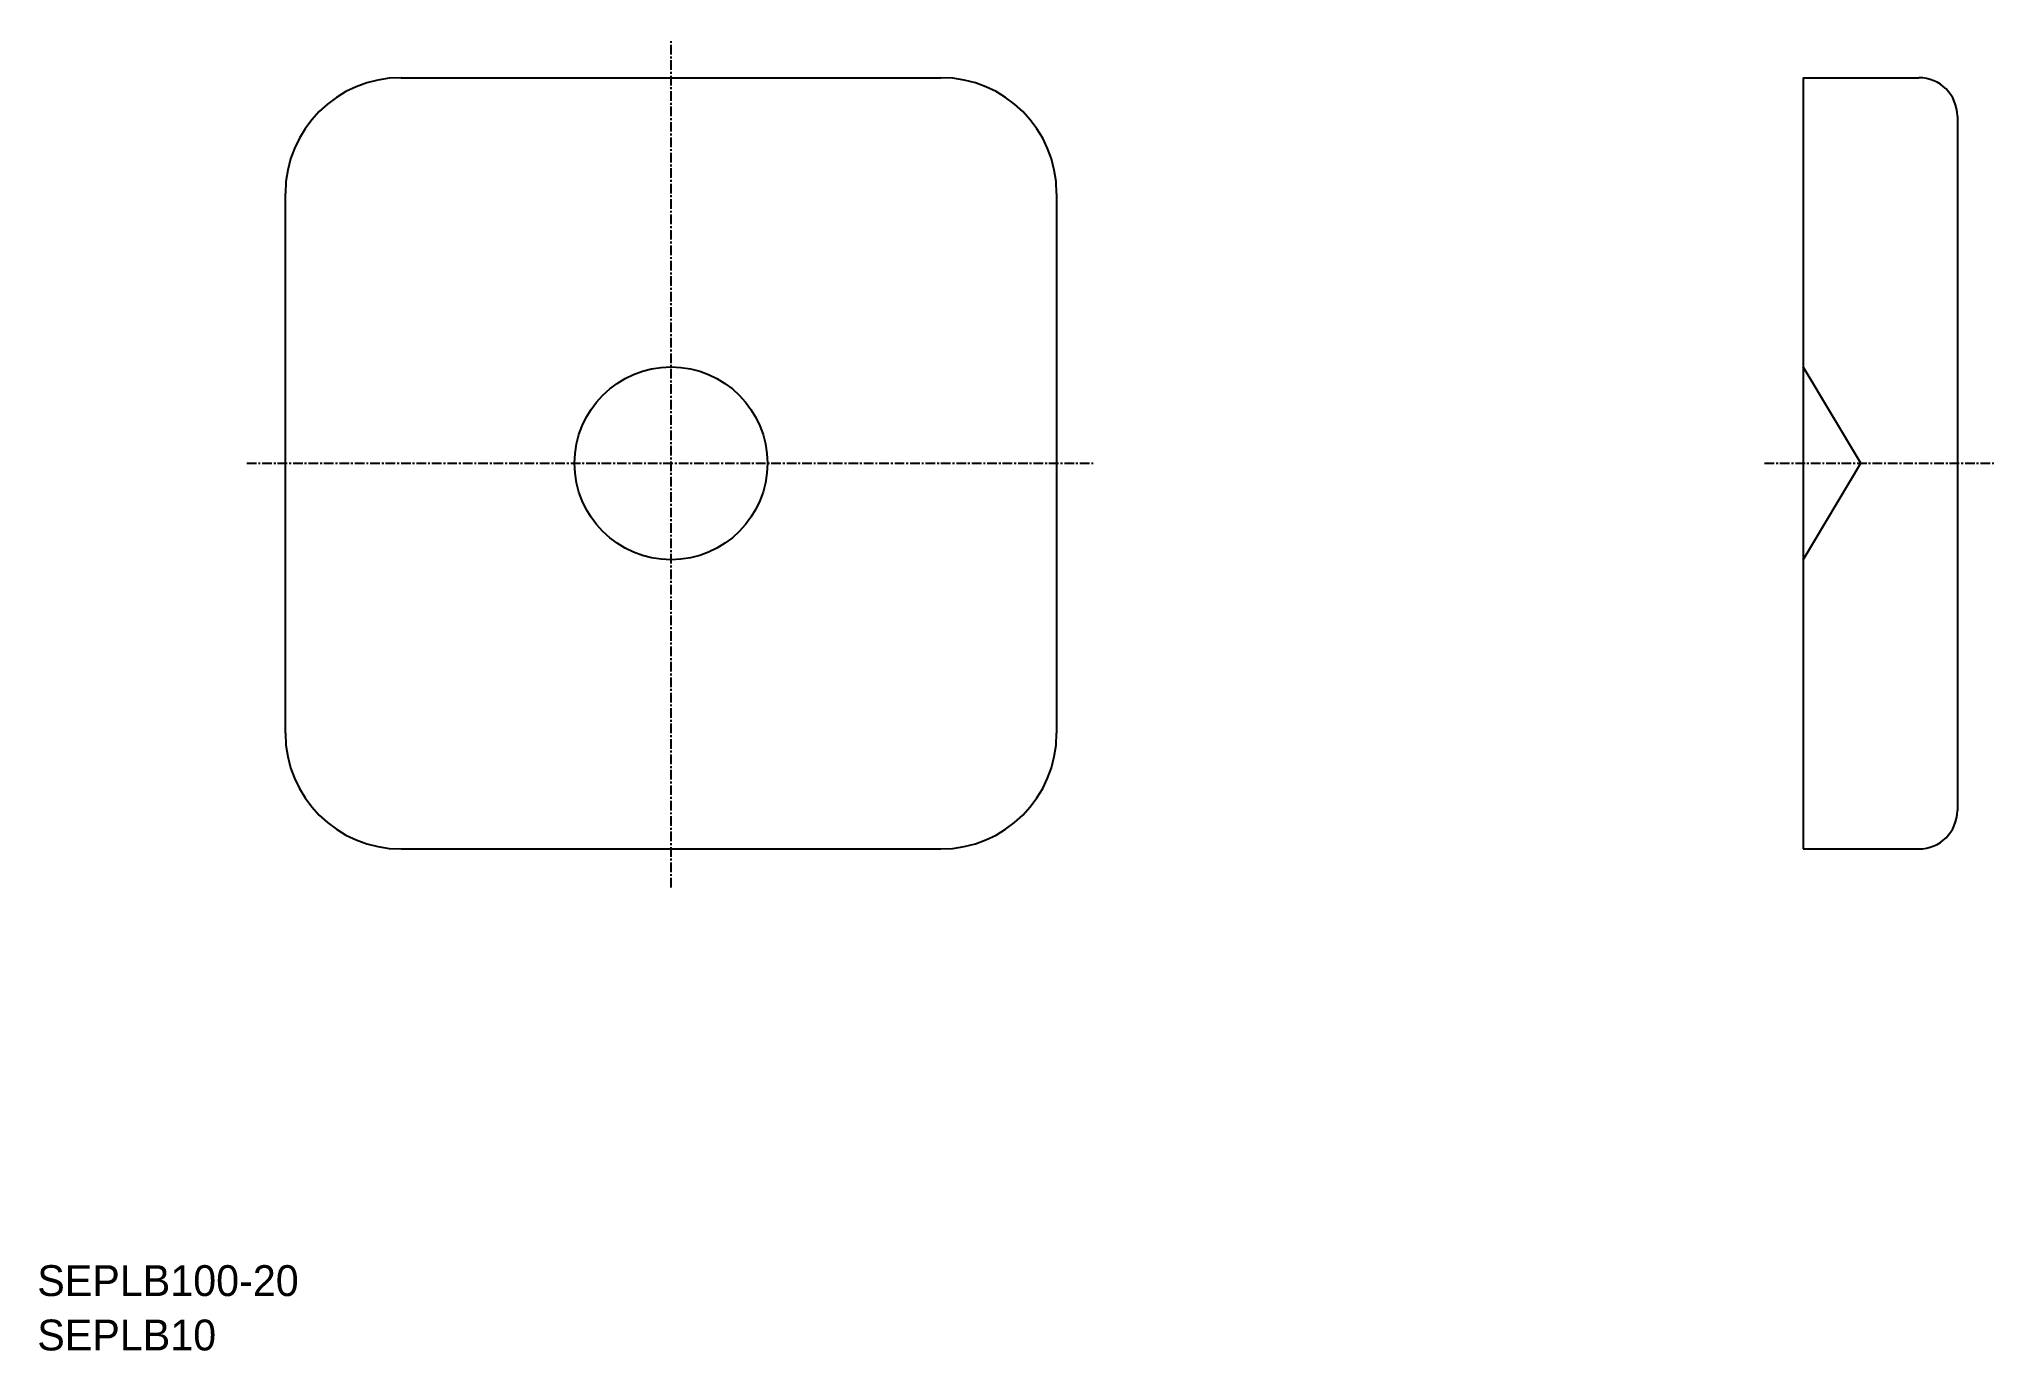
# Model space of a CAD drawing. Extents: x 0 to 254, y 0 to 170.
import ezdxf

# ---------------------------------------------------------------- set-up
doc = ezdxf.new("R2010")
doc.units = 0
doc.linetypes.add('CENTER', pattern=[2, 1.25, -0.25, 0.25, -0.25])
doc.layers.get('0').update_dxf_attribs({"linetype": 'CONTINUOUS'})
doc.layers.add('CENTER', color=1, linetype='CENTER')

msp = doc.modelspace()

# ---------------------------------------------------------------- linework, layer by layer
at = {"color": 7, "linetype": 'CONTINUOUS'}
for p, q in [((47.17, 165.01), (117.17, 165.01)), ((228.95, 165.01), (228.95, 65.01)), ((228.95, 165.01), (243.95, 165.01)), ((248.95, 160.01), (248.95, 70.01)), ((32.17, 80.01), (32.17, 150.01)), ((132.17, 150.01), (132.17, 80.01)), ((228.95, 140.01), (228.95, 140.01)), ((236.45, 115.01), (228.95, 127.51)), ((228.95, 102.51), (236.45, 115.01)), ((47.17, 65.01), (117.17, 65.01)), ((228.95, 65.01), (243.95, 65.01))]:
    msp.add_line(p, q, dxfattribs=at)
msp.add_circle((82.17, 115.01), 12.5, dxfattribs=at)
for centre, radius, start, end in [((47.17, 150.01), 15, 90, 180), ((117.17, 150.01), 15, 0, 90), ((243.95, 160.01), 5, 0, 90), ((47.17, 80.01), 15, 180, 270), ((117.17, 80.01), 15, 270, 0), ((243.95, 70.01), 5, 270, 0)]:
    msp.add_arc(centre, radius, start, end, dxfattribs=at)
at = {"layer": 'CENTER', "color": 1, "linetype": 'CENTER'}
for p, q in [((82.17, 60.01), (82.17, 170.01)), ((27.17, 115.01), (137.17, 115.01)), ((223.95, 115.01), (253.95, 115.01))]:
    msp.add_line(p, q, dxfattribs=at)

# ---------------------------------------------------------------- texts
at = {"color": 7, "linetype": 'CONTINUOUS'}
for s, p in [('SEPLB100-20', (0, 7.05)), ('SEPLB10', (0, 0))]:
    msp.add_text(s, height=4, dxfattribs=at).set_placement(p)

doc.saveas('drawing.dxf')
